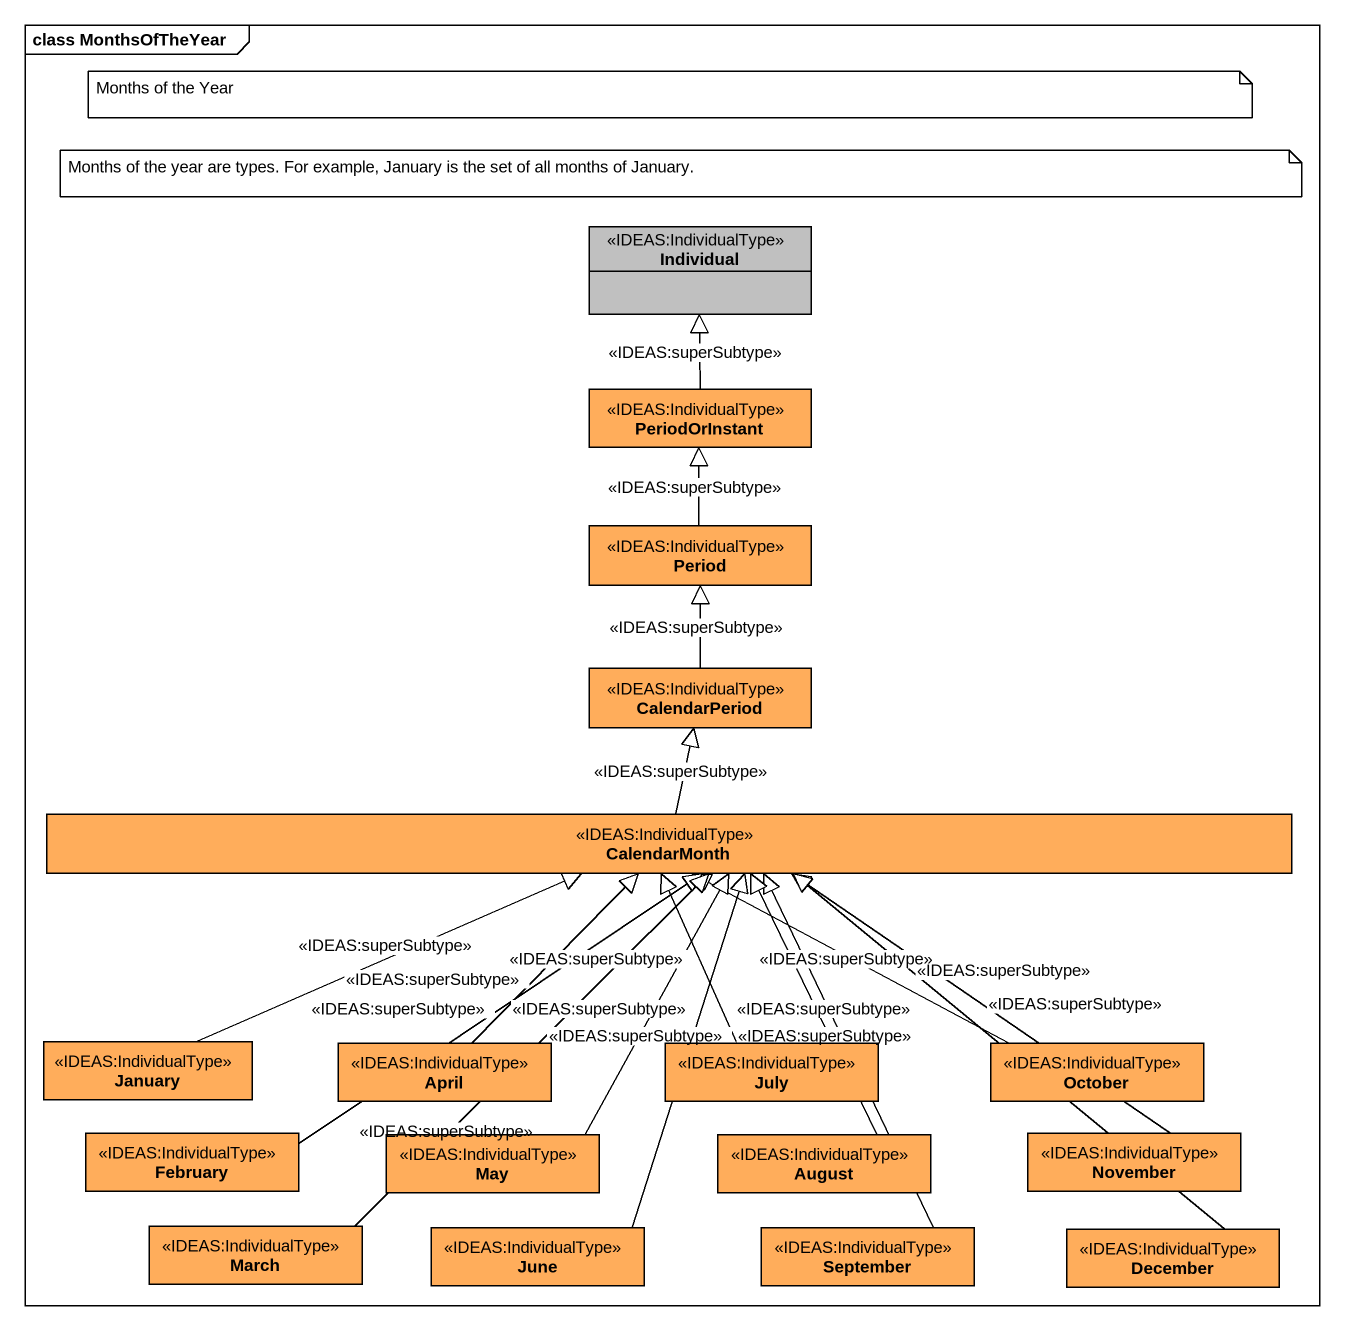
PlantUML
@startuml
mainframe class MonthsOfTheYear
hide circle
hide empty members
class Individual <<IDEAS:IndividualType>> #C0C0C0
class PeriodOrInstant <<IDEAS:IndividualType>> #FFAD5B
class Period <<IDEAS:IndividualType>> #FFAD5B
class CalendarPeriod <<IDEAS:IndividualType>> #FFAD5B
class CalendarMonth <<IDEAS:IndividualType>> #FFAD5B
class January <<IDEAS:IndividualType>> #FFAD5B
class April <<IDEAS:IndividualType>> #FFAD5B
class July <<IDEAS:IndividualType>> #FFAD5B
class October <<IDEAS:IndividualType>> #FFAD5B
class February <<IDEAS:IndividualType>> #FFAD5B
class May <<IDEAS:IndividualType>> #FFAD5B
class August <<IDEAS:IndividualType>> #FFAD5B
class November <<IDEAS:IndividualType>> #FFAD5B
class March <<IDEAS:IndividualType>> #FFAD5B
class June <<IDEAS:IndividualType>> #FFAD5B
class September <<IDEAS:IndividualType>> #FFAD5B
class December <<IDEAS:IndividualType>> #FFAD5B
PeriodOrInstant -up-|> Individual : <<IDEAS:superSubtype>>
Period -up-|> PeriodOrInstant : <<IDEAS:superSubtype>>
CalendarPeriod -up-|> Period : <<IDEAS:superSubtype>>
CalendarMonth -up-|> CalendarPeriod : <<IDEAS:superSubtype>>
January -right-|> CalendarMonth : <<IDEAS:superSubtype>>
April -up-|> CalendarMonth : <<IDEAS:superSubtype>>
July -up-|> CalendarMonth : <<IDEAS:superSubtype>>
October -left-|> CalendarMonth : <<IDEAS:superSubtype>>
February -up-|> CalendarMonth : <<IDEAS:superSubtype>>
May -up-|> CalendarMonth : <<IDEAS:superSubtype>>
August -up-|> CalendarMonth : <<IDEAS:superSubtype>>
November -up-|> CalendarMonth : <<IDEAS:superSubtype>>
March -up-|> CalendarMonth : <<IDEAS:superSubtype>>
June -up-|> CalendarMonth : <<IDEAS:superSubtype>>
September -up-|> CalendarMonth : <<IDEAS:superSubtype>>
December -up-|> CalendarMonth : <<IDEAS:superSubtype>>
note as N1
  Months of the Year
end note
note as N2
  Months of the year are types. For example, January is the set of all months of January.
end note
@enduml
